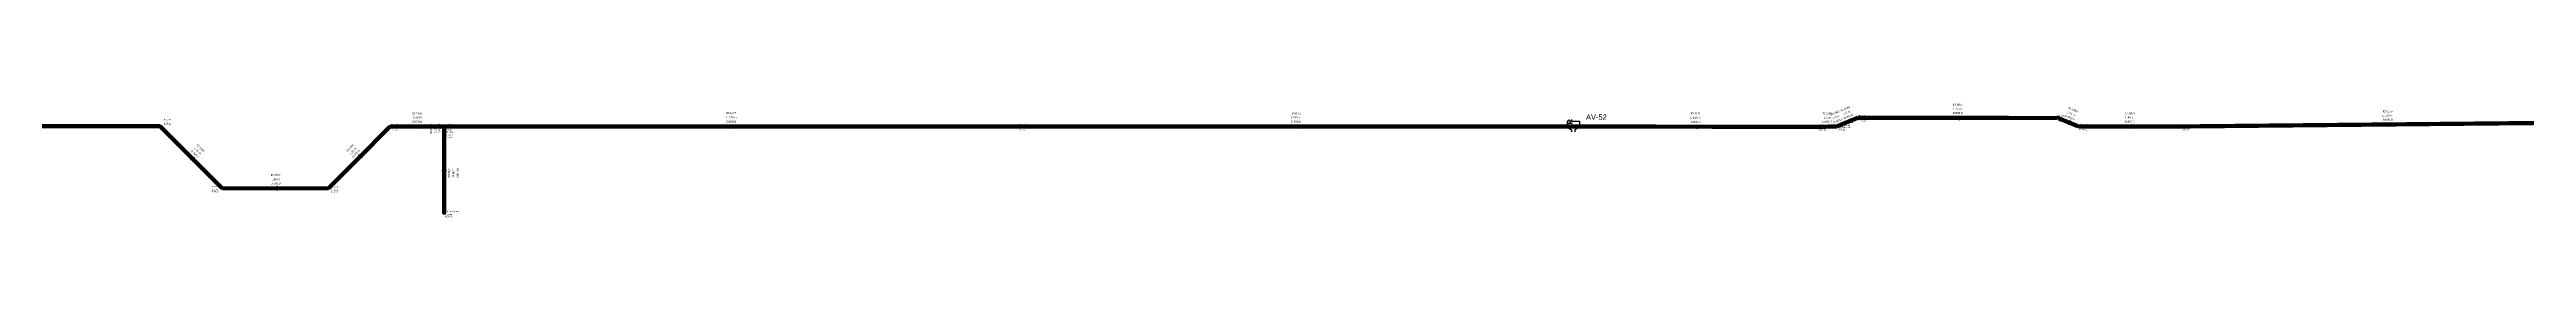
# Model space of a CAD drawing. Extents: x 438515 to 457004, y 1816048 to 1831342.
# Drawn here: x 439755 to 440921, y 1822711 to 1822765 of the extents above; entities that cross this region are included whole.
import ezdxf
from ezdxf.enums import TextEntityAlignment as Align

# ---------------------------------------------------------------- set-up
doc = ezdxf.new("R2010")
doc.units = 0
doc.layers.add('node', color=7, linetype='CONTINUOUS')
doc.layers.add('pipe', color=7, linetype='CONTINUOUS')

# ---------------------------------------------------------------- blocks, each defined once
blk = doc.blocks.new('FILLED_CIRCLE')
at = {"color": 0}
blk.add_circle((0, 0), 3, dxfattribs=at)
blk = doc.blocks.new('AIRVALVE')
at = {"color": 0}
for points in [[(-2.2, 3.4), (-2.2, 2.6), (-3, 2.6), (-3, 0.9), (-2.2, -0.9), (-0.8, -1.7), (-0.8, -2.6)], [(-2.6, 1.7), (-0.4, 1.7)], [(-1.5, 3), (-1.5, 1.7)], [(-0.8, 3.4), (-0.8, 2.6), (3, 2.6), (3, 0.9), (2.2, -0.9), (0.8, -1.7), (0.8, -2.6)]]:
    blk.add_lwpolyline(points, dxfattribs=at)
blk = doc.blocks.new('FLOWARROW')
at = {"color": 0}
blk.add_lwpolyline([(3, 0), (-3, -3), (-0.6, 0), (-3, 3)], close=True, dxfattribs=at)

msp = doc.modelspace()

# ---------------------------------------------------------------- linework, layer by layer
at = {"layer": 'pipe', "color": 135, "const_width": 2}
for points in [[(440606.2, 1822758.4), (440598.9, 1822755.4)], [(440700, 1822758.3), (440606.2, 1822758.4), (440606.2, 1822758.4)], [(440710.1, 1822754.3), (440710.1, 1822754.3), (440700.2, 1822758.4), (440700, 1822758.3)], [(440211, 1822754.3), (439940.9, 1822754.3)], [(440472.3, 1822754.3), (440211, 1822754.3)], [(440587.3, 1822754.1), (440472.3, 1822754.3)], [(440596.4, 1822754.3), (440596.4, 1822754.3), (440587.3, 1822754.1)], [(440598.9, 1822755.4), (440596.4, 1822754.3)], [(440758.2, 1822754.3), (440710.1, 1822754.3)], [(440952.9, 1822756.2), (440758.2, 1822754.3)]]:
    msp.add_lwpolyline(points, dxfattribs=at)
at = {"layer": 'pipe', "color": 3, "const_width": 2}
for points in [[(439807.2, 1822754.4), (439631.2, 1822754.4)], [(439836.4, 1822725.1), (439807.2, 1822754.4), (439807.2, 1822754.4)], [(439915.4, 1822754.3), (439886.5, 1822725.1)], [(439940.9, 1822754.3), (439915.4, 1822754.3)], [(439940.9, 1822754.3), (439940.9, 1822751.8)], [(439940.9, 1822751.8), (439940.9, 1822713.2)], [(439886.5, 1822725.1), (439886.5, 1822725.1), (439836.4, 1822725.1), (439836.4, 1822725.1)]]:
    msp.add_lwpolyline(points, dxfattribs=at)

# ---------------------------------------------------------------- block references
at = {"layer": 'node', "color": 0}
for name, p, xscale, yscale in [('AIRVALVE', (440472.3, 1822754.3), 0.95250000000381, 0.95250000000381), ('FILLED_CIRCLE', (440606.2, 1822758.4), 0.158750000000635, 0.158750000000635), ('FILLED_CIRCLE', (440700, 1822758.3), 0.158750000000635, 0.158750000000635), ('FILLED_CIRCLE', (439807.2, 1822754.4), 0.158750000000635, 0.158750000000635), ('FILLED_CIRCLE', (439915.4, 1822754.3), 0.158750000000635, 0.158750000000635), ('FILLED_CIRCLE', (439940.9, 1822754.3), 0.158750000000635, 0.158750000000635), ('FILLED_CIRCLE', (439940.9, 1822751.8), 0.158750000000635, 0.158750000000635), ('FILLED_CIRCLE', (440211, 1822754.3), 0.158750000000635, 0.158750000000635), ('FILLED_CIRCLE', (440587.3, 1822754.1), 0.158750000000635, 0.158750000000635), ('FILLED_CIRCLE', (440596.4, 1822754.3), 0.158750000000635, 0.158750000000635), ('FILLED_CIRCLE', (440598.9, 1822755.4), 0.158750000000635, 0.158750000000635), ('FILLED_CIRCLE', (440710.1, 1822754.3), 0.158750000000635, 0.158750000000635), ('FILLED_CIRCLE', (440758.2, 1822754.3), 0.158750000000635, 0.158750000000635), ('FILLED_CIRCLE', (439836.4, 1822725.1), 0.158750000000635, 0.158750000000635), ('FILLED_CIRCLE', (439886.5, 1822725.1), 0.158750000000635, 0.158750000000635), ('FILLED_CIRCLE', (439940.9, 1822713.2), 0.158750000000635, 0.158750000000635)]:
    msp.add_blockref(name, p, dxfattribs=dict(at, xscale=xscale, yscale=yscale))
at = {"layer": 'pipe', "color": 135, "xscale": 0.31750000000127, "yscale": 0.31750000000127}
for p, rotation in [((440602.6, 1822756.9), 202.428333980888), ((440653.1, 1822758.3), 179.941906253739), ((440705.1, 1822756.4), 157.500000012133), ((440076, 1822754.3), 180), ((440341.7, 1822754.3), 179.987664136731), ((440529.8, 1822754.2), 179.934753278446), ((440591.8, 1822754.2), 181.178002546459), ((440597.6, 1822754.8), 202.400172398799), ((440734.2, 1822754.3), 180.001170032226), ((440855.5, 1822755.2), 180.542180825214)]:
    msp.add_blockref('FLOWARROW', p, dxfattribs=dict(at, rotation=rotation))
at = {"layer": 'pipe', "color": 3, "xscale": 0.31750000000127, "yscale": 0.31750000000127}
for p, rotation in [((439928.2, 1822754.3), 180), ((439940.9, 1822753.1), 269.969426329471), ((439821.8, 1822739.7), 134.999959117346), ((439900.9, 1822739.7), 225.256915882952), ((439861.4, 1822725.1), 180), ((439940.9, 1822732.5), 270.00197545647)]:
    msp.add_blockref('FLOWARROW', p, dxfattribs=dict(at, rotation=rotation))

# ---------------------------------------------------------------- texts
at = {"layer": 'node', "color": 0}
for s, height, p in [('JN-E9-65', 0.572, (439808.9, 1822757.1)), ('AV-52', 2.54, (440478.3, 1822756.7)), ('JN-E9-54', 0.572, (440606.7, 1822758.9)), ('IL:26.68', 0.635, (440606.7, 1822757.4)), ('JN-E9-53', 0.572, (440700.5, 1822758.8)), ('IL:27.88', 0.635, (440700.5, 1822757.3)), ('IL:31.00', 0.635, (439808.9, 1822755.5)), ('Pr:34.49', 0.635, (439808.9, 1822754.6)), ('JN-E9-62', 0.572, (439915.9, 1822754.8)), ('IL:30.87', 0.635, (439915.9, 1822753.3)), ('Pr:34.83', 0.635, (439915.9, 1822752.3)), ('JN-E9-60', 0.572, (439941.4, 1822754.8)), ('IL:30.65', 0.635, (439941.4, 1822753.3)), ('Pr:35.14', 0.635, (439941.4, 1822752.3)), ('JN-E9-61', 0.572, (439941.8, 1822751.2)), ('IL:30.65', 0.635, (439941.8, 1822749.7)), ('Pr:35.13', 0.635, (439941.8, 1822748.7)), ('JN-E9-59', 0.572, (440211.5, 1822754.8)), ('IL:28.96', 0.635, (440211.5, 1822753.3)), ('Pr:37.28', 0.635, (440211.5, 1822752.3)), ('JN-E9-57', 0.572, (440587.8, 1822754.6)), ('IL:26.70', 0.635, (440587.8, 1822753.1)), ('Pr:40.19', 0.635, (440587.8, 1822752.1)), ('JN-E9-56', 0.572, (440596.9, 1822754.8)), ('IL:26.69', 0.635, (440596.9, 1822753.3)), ('Pr:40.21', 0.635, (440596.9, 1822752.3)), ('JN-E9-55', 0.572, (440599.4, 1822755.9)), ('IL:26.69', 0.635, (440599.4, 1822754.4)), ('Pr:40.21', 0.635, (440599.4, 1822753.4)), ('Pr:40.24', 0.635, (440606.7, 1822756.4)), ('Pr:39.20', 0.635, (440700.5, 1822756.3)), ('JN-E9-52', 0.572, (440710.6, 1822754.8)), ('Pr:40.02', 0.635, (440710.6, 1822752.3)), ('IL:27.08', 0.635, (440710.6, 1822753.3)), ('JN-E9-51', 0.572, (440758.7, 1822754.8)), ('IL:26.44', 0.635, (440758.7, 1822753.3)), ('Pr:40.73', 0.635, (440758.7, 1822752.3)), ('JN-E9-64', 0.572, (439831.3, 1822725.5)), ('IL:31.03', 0.635, (439831.3, 1822724)), ('Pr:34.53', 0.635, (439831.3, 1822723)), ('JN-E9-63', 0.572, (439887.7, 1822725.3)), ('IL:30.96', 0.635, (439887.7, 1822723.8)), ('Pr:34.67', 0.635, (439887.7, 1822722.8)), ('WDC-46(SUGR-8)', 0.572, (439941.4, 1822713.7)), ('IL:32.00', 0.635, (439941.4, 1822712.2)), ('Pr:33.75', 0.635, (439941.4, 1822711.2))]:
    msp.add_text(s, height=height, dxfattribs=at).set_placement(p, align=Align.BOTTOM_LEFT)
at = {"layer": 'pipe', "color": 3}
for s, rotation, p in [('ID:4325', 360, (439925.9, 1822759.8)), ('L:25 m', 360, (439926.2, 1822757.9)), ('ID:1563', 315, (439824.1, 1822745.2)), ('ID:1561', 45.2569, (439895.5, 1822742)), ('D:600.0', 360, (439925.9, 1822755.8)), ('ID:1482', 89.9694, (439935.4, 1822750.9)), ('L:2 m', 89.9694, (439937.4, 1822751.5)), ('D:600.0', 89.9694, (439939.4, 1822750.9)), ('D:700.0', 315, (439821.3, 1822742.4)), ('L:41 m', 315, (439822.9, 1822743.6)), ('L:41 m', 45.2569, (439897.1, 1822740.8)), ('D:700.0', 45.2569, (439898.3, 1822739.2)), ('D:600.0', 270.002, (439942.4, 1822734.7)), ('L:39 m', 270.002, (439944.4, 1822734.4)), ('ID:1483', 270.002, (439946.4, 1822734.7)), ('ID:1562', 360, (439859.2, 1822730.6)), ('D:700.0', 360, (439859.2, 1822726.6)), ('L:50 m', 360, (439859.5, 1822728.6))]:
    msp.add_text(s, height=0.953, rotation=rotation, dxfattribs=at).set_placement(p, align=Align.BOTTOM_LEFT)
at = {"layer": 'pipe', "color": 135}
for s, rotation, p in [('L:270 m', 360, (440073.7, 1822757.8)), ('ID:1477', 360, (440073.7, 1822759.9)), ('L:261 m', 359.9877, (440339.4, 1822757.8)), ('ID:3172', 359.9877, (440339.4, 1822759.8)), ('L:115 m', 359.9348, (440527.5, 1822757.7)), ('ID:3171', 359.9348, (440527.6, 1822759.7)), ('ID:1559', 1.178, (440589.5, 1822759.7)), ('L:9 m', 1.178, (440590.2, 1822757.7)), ('ID:1583', 22.4002, (440593.5, 1822759.1)), ('L:3 m', 22.4002, (440594.8, 1822757.5)), ('D:800.0', 22.4002, (440595, 1822755.4)), ('ID:1849', 22.4283, (440598.4, 1822761.1)), ('L:8 m', 22.4283, (440599.8, 1822759.5)), ('D:800.0', 22.4283, (440599.9, 1822757.4)), ('ID:1852', 359.9419, (440650.9, 1822763.9)), ('D:800.0', 359.9419, (440650.9, 1822759.9)), ('L:94 m', 359.9419, (440651.2, 1822761.9)), ('D:800.0', 337.5, (440703.6, 1822758.7)), ('L:11 m', 337.5, (440704.6, 1822760.4)), ('ID:1855', 337.5, (440705.1, 1822762.4)), ('ID:1854', 0.0012, (440731.9, 1822759.8)), ('L:48 m', 0.0012, (440732.2, 1822757.8)), ('L:195 m', 0.5422, (440853.2, 1822758.7)), ('ID:3175', 0.5422, (440853.3, 1822760.7)), ('D:800.0', 0.5422, (440853.3, 1822756.7)), ('D:800.0', 360, (440073.7, 1822755.8)), ('D:800.0', 359.9877, (440339.4, 1822755.8)), ('D:800.0', 359.9348, (440527.6, 1822755.7)), ('D:800.0', 1.178, (440589.6, 1822755.7)), ('D:800.0', 0.0012, (440731.9, 1822755.8))]:
    msp.add_text(s, height=0.953, rotation=rotation, dxfattribs=at).set_placement(p, align=Align.BOTTOM_LEFT)

doc.saveas('drawing.dxf')
